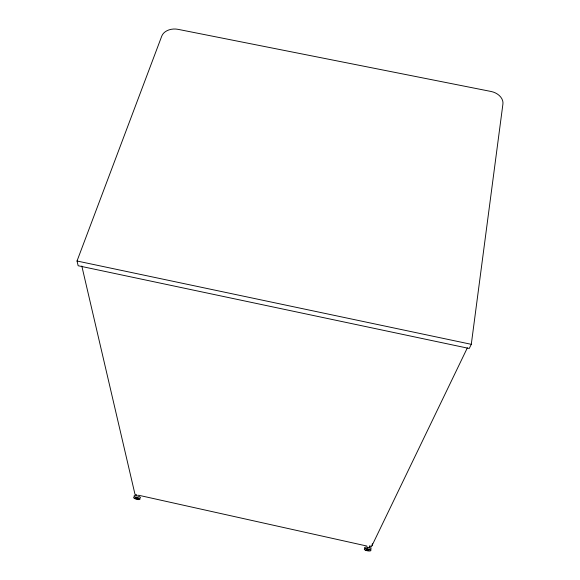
<?xml version="1.0" encoding="UTF-8"?>
<svg xmlns="http://www.w3.org/2000/svg" width="580" height="580" viewBox="0 0 580 580"><rect width="100%" height="100%" fill="white"/><g stroke="black" fill="none" stroke-linecap="round" stroke-linejoin="round"><path stroke-width="0.87" d="M471.286 344.324L502.925 103.979A13.572 9.998 15.1 0 0 491.021 91.466L178.038 29.341A13.318 9.708 0.5 0 0 161.769 36.09L77.024 261.007L78.155 265.742L469.263 348.478L471.286 344.324L77.024 261.007M372.063 545.505L372.36 543.721M369.547 547.868L369.946 545.497M467.364 347.84L371.323 547.034L369.562 546.643M136.793 494.841L135.024 494.45L81.802 265.988M138.555 495.233L366.915 546.048M134.205 496.465A3.328 1 15.3 0 1 137.409 495.878A3.328 1 15.3 0 1 140.143 498.039M365.248 548.47A3.371 1.022 11.2 0 1 365.443 547.172A3.371 1.022 11.2 0 1 369.677 547.766A3.371 1.022 11.2 0 1 370.932 549.267M367.292 547.759A1.573 0.478 11.2 0 1 367.684 547.803M134.712 498.575A3.328 1 15.3 0 0 139.976 499.286A3.328 1 15.3 0 0 135.742 497.075A3.328 1 15.3 0 0 134.712 498.575M135.829 498.438A1.552 0.464 15.3 0 0 138.286 498.771A1.552 0.464 15.3 0 0 136.315 497.734A1.552 0.464 15.3 0 0 135.829 498.438M365.581 550.26A3.378 1.015 11.2 0 0 370.91 550.55A3.378 1.015 11.2 0 0 366.379 548.629A3.378 1.015 11.2 0 0 365.581 550.26M366.669 550.029A1.573 0.478 11.2 0 0 369.156 550.159A1.573 0.478 11.2 0 0 367.038 549.26A1.573 0.478 11.2 0 0 366.669 550.029"/></g></svg>
